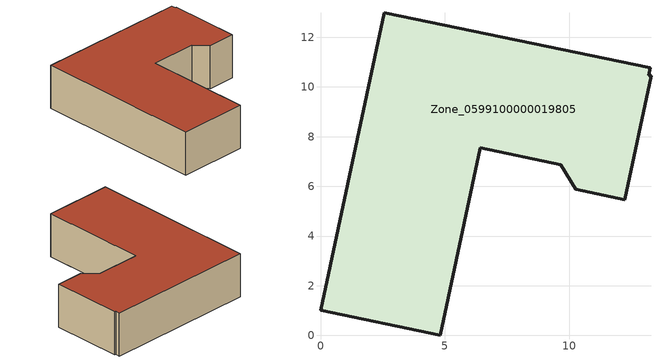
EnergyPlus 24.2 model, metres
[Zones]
Zone_0599100000019805
 floor ground (C_G): 13.2,10.46 13.3,10.44 12.23,5.46 10.27,5.88 9.66,6.87 6.43,7.56 4.81,0 0,1.01 2.56,12.99 13.26,10.76 z0
 wall outside (C_F): 0,1.01 4.81,0 6.43,7.56 9.66,6.87 10.27,5.88 12.23,5.46 13.3,10.44 13.2,10.46 13.26,10.76 2.56,12.99 0,1.01 z0:3.14
 roof outside (C_R): 13.3,10.44 13.2,10.46 13.26,10.76 2.56,12.99 0,1.01 4.81,0 6.43,7.56 9.66,6.87 10.27,5.88 12.23,5.46 z3.14
[BUILDING]
Pand.0599100000019805: North Axis=0; Terrain=City; Loads Convergence Tolerance Value=0.04; Temperature Convergence Tolerance Value=0.4; Solar Distribution=FullExterior; Maximum Number of Warmup Days=25; Minimum Number of Warmup Days=1
[Site:Location]
Rotterdam.The.Hague.AP_ZH_NLD Design_Conditions: Latitude=51.96; Longitude=4.45; Time Zone=1; Elevation=-4.5
[SITE:GROUNDTEMPERATURE:BUILDINGSURFACE]
18, 18, 18, 18, 18, 18, 18, 18, 18, 18, 18, 18
[MATERIAL] Thermal Absorptance=0.9; Solar Absorptance=0.7; Visible Absorptance=0.7
Name | Roughness | Thickness | Conductivity | Density | Specific Heat
G.TI.1975-1991 | MediumSmooth | 0.15 | 0.288461 | 540 | 1210
F.TI.1975-1991 | Rough | 0.3 | 0.230769 | 1920 | 840
R.TI.1975-1991 | MediumRough | 0.2 | 0.153846 | 1500 | 1000
[CONSTRUCTION]
C_G: G.TI.1975-1991
C_F: F.TI.1975-1991
C_R: R.TI.1975-1991
[ZONE]
Zone_0599100000019805: Type=1; Multiplier=1; Ceiling Height=Autocalculate; Volume=Autocalculate; Floor Area=autocalculate; Part of Total Floor Area=Yes
[ZONEINFILTRATION:DESIGNFLOWRATE]
Infil_Zone_0599100000019805: Zone or ZoneList or Space or SpaceList=Zone_0599100000019805; Schedule=AlwaysOn; Design Flow Rate Calculation Method=Flow/Area; Flow Rate per Floor Area=0.003; Constant Term Coefficient=1; Temperature Term Coefficient=0; Velocity Term Coefficient=0; Velocity Squared Term Coefficient=0
[HVACTEMPLATE:ZONE:IDEALLOADSAIRSYSTEM]
Zone_0599100000019805: Maximum Heating Supply Air Temperature=50; Minimum Cooling Supply Air Temperature=13; Maximum Heating Supply Air Humidity Ratio=0.0156; Minimum Cooling Supply Air Humidity Ratio=0.0077; Heating Limit=NoLimit; Cooling Limit=NoLimit; Dehumidification Control Type=ConstantSensibleHeatRatio; Cooling Sensible Heat Ratio=0.7; Dehumidification Setpoint=60; Humidification Control Type=None; Humidification Setpoint=30; Outdoor Air Method=None; Outdoor Air Flow Rate per Person=0.00944; Outdoor Air Flow Rate per Zone Floor Area=0; Outdoor Air Flow Rate per Zone=0; Demand Controlled Ventilation Type=None; Outdoor Air Economizer Type=NoEconomizer; Heat Recovery Type=None; Sensible Heat Recovery Effectiveness=0.7; Latent Heat Recovery Effectiveness=0.65
[ZONECONTROL:THERMOSTAT]
ThermostatControl_Zone_0599100000019805: Zone or ZoneList=Zone_0599100000019805; Control Type Schedule=DualSetpointControlType; Control 1=Thermostat_Zone_0599100000019805; Temperature Difference Between Cutout And Setpoint=0
[THERMOSTATSETPOINT:DUALSETPOINT]
Thermostat_Zone_0599100000019805: Heating Setpoint Temperature Schedule=HeatingSetpoint_Zone_0599100000019805; Cooling Setpoint Temperature Schedule=CoolingSetpoint_Zone_0599100000019805
[SCHEDULE:COMPACT]
HeatingSetpoint_Zone_0599100000019805: Through: 12/31, For: AllDays, Until: 24:00, 21
CoolingSetpoint_Zone_0599100000019805: Through: 12/31, For: AllDays, Until: 24:00, 24
DualSetpointControlType: Through: 12/31, For: AllDays, Until: 24:00, 4
AlwaysOn: Through: 12/31, For: AllDays, Until: 24:00, 1
